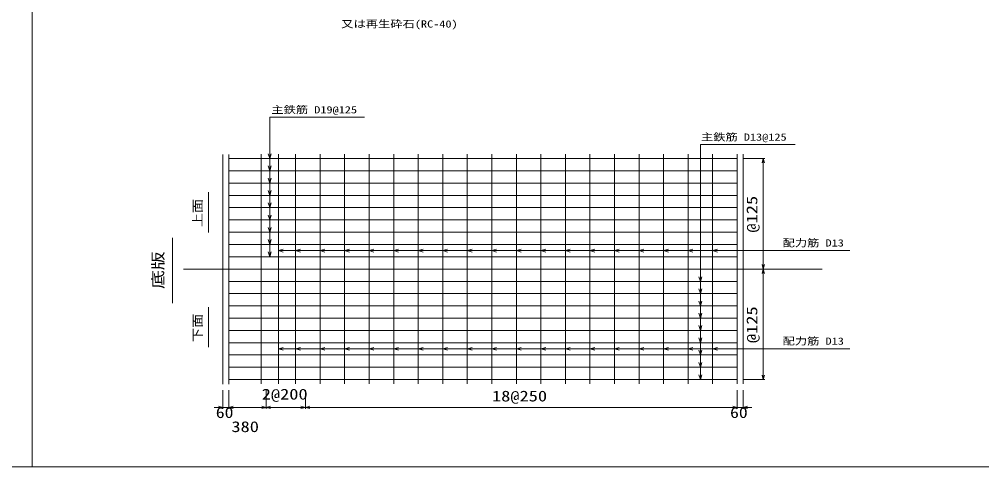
# Model space of a CAD drawing. Units: millimetres, scale not verified. Extents: x -8400 to 126000, y -5940 to 5940.
# Drawn here: x 8269 to 18077, y -5940 to -1384 of the extents above; entities that cross this region are included whole.
import ezdxf
from ezdxf.enums import TextEntityAlignment as Align

# ---------------------------------------------------------------- set-up
doc = ezdxf.new("R2010")
doc.units = ezdxf.units.MM
doc.header["$LTSCALE"] = 40
doc.layers.add('1-0_0', color=134, linetype='Continuous', lineweight=18)
doc.styles.add('ＭＳ ゴシック', font='')
doc.styles.get('ＭＳ ゴシック').set_extended_font_data('MS Gothic')

# ---------------------------------------------------------------- blocks, each defined once
blk = doc.blocks.new('_Open30')
at = {"layer": '1-0_0', "color": 2}
blk.add_line((0, 0), (-1, 0), dxfattribs=at)
blk.add_lwpolyline([(-1, 0.2679), (0, 0), (-1, -0.2679)], dxfattribs=at)

msp = doc.modelspace()

# ---------------------------------------------------------------- linework, layer by layer
at = {"layer": '1-0_0'}
for p, q in [((10821.94, -2381.29), (11788.51, -2381.29)), ((10821.94, -3801.93), (10821.94, -2381.29)), ((15209.44, -5051.93), (15209.44, -2659.45)), ((15209.44, -2659.45), (16176.01, -2659.45)), ((10344.44, -2760), (10344.44, -5098.8)), ((10821.94, -2801.93), (10807.05, -2752.78)), ((10821.94, -2801.93), (10836.82, -2752.78)), ((15584.44, -2757.53), (15584.44, -5096.33)), ((15644.44, -2757.53), (15644.44, -5096.33)), ((10821.94, -2926.93), (10807.05, -2877.78)), ((10821.94, -2926.93), (10836.82, -2877.78)), ((10821.94, -3051.93), (10807.05, -3002.78)), ((10821.94, -3051.93), (10836.82, -3002.78)), ((10821.94, -3176.93), (10807.05, -3127.78)), ((10821.94, -3176.93), (10836.82, -3127.78)), ((10195.96, -3554.3), (10195.96, -3145.63)), ((10821.94, -3301.93), (10807.05, -3252.78)), ((10821.94, -3301.93), (10836.82, -3252.78)), ((10821.94, -3426.93), (10807.05, -3377.78)), ((10821.94, -3426.93), (10836.82, -3377.78)), ((10821.94, -3551.93), (10807.05, -3502.78)), ((10821.94, -3551.93), (10836.82, -3502.78)), ((9830.25, -4274.76), (9830.25, -3610.04)), ((10821.94, -3676.93), (10807.05, -3627.78)), ((10821.94, -3676.93), (10836.82, -3627.78)), ((10909.44, -3739.43), (10958.59, -3724.55)), ((10909.44, -3739.43), (10958.59, -3724.55)), ((11084.44, -3739.43), (11133.59, -3724.55)), ((11334.44, -3739.43), (11383.59, -3724.55)), ((11584.44, -3739.43), (11633.59, -3724.55)), ((11834.44, -3739.43), (11883.59, -3724.55)), ((12084.44, -3739.43), (12133.59, -3724.55)), ((12334.44, -3739.43), (12383.59, -3724.55)), ((12584.44, -3739.43), (12633.59, -3724.55)), ((12834.44, -3739.43), (12883.59, -3724.55)), ((13084.44, -3739.43), (13133.59, -3724.55)), ((13334.44, -3739.43), (13383.59, -3724.55)), ((13584.44, -3739.43), (13633.59, -3724.55)), ((13834.44, -3739.43), (13883.59, -3724.55)), ((14084.44, -3739.43), (14133.59, -3724.55)), ((14334.44, -3739.43), (14383.59, -3724.55)), ((14584.44, -3739.43), (14633.59, -3724.55)), ((14834.44, -3739.43), (14883.59, -3724.55)), ((15084.44, -3739.43), (15133.59, -3724.55)), ((15334.44, -3739.43), (15383.59, -3724.55)), ((10821.94, -3801.93), (10807.05, -3752.78)), ((10821.94, -3801.93), (10836.82, -3752.78)), ((10909.44, -3739.43), (16733.46, -3739.43)), ((10909.44, -3739.43), (10958.59, -3754.31)), ((10909.44, -3739.43), (10958.59, -3754.31)), ((11084.44, -3739.43), (11133.59, -3754.31)), ((11334.44, -3739.43), (11383.59, -3754.31)), ((11584.44, -3739.43), (11633.59, -3754.31)), ((11834.44, -3739.43), (11883.59, -3754.31)), ((12084.44, -3739.43), (12133.59, -3754.31)), ((12334.44, -3739.43), (12383.59, -3754.31)), ((12584.44, -3739.43), (12633.59, -3754.31)), ((12834.44, -3739.43), (12883.59, -3754.31)), ((13084.44, -3739.43), (13133.59, -3754.31)), ((13334.44, -3739.43), (13383.59, -3754.31)), ((13584.44, -3739.43), (13633.59, -3754.31)), ((13834.44, -3739.43), (13883.59, -3754.31)), ((14084.44, -3739.43), (14133.59, -3754.31)), ((14334.44, -3739.43), (14383.59, -3754.31)), ((14584.44, -3739.43), (14633.59, -3754.31)), ((14834.44, -3739.43), (14883.59, -3754.31)), ((15084.44, -3739.43), (15133.59, -3754.31)), ((15334.44, -3739.43), (15383.59, -3754.31)), ((9944.44, -3926.93), (16450.07, -3926.93)), ((15209.44, -4054.4), (15194.55, -4005.25)), ((15209.44, -4054.4), (15224.32, -4005.25)), ((15209.44, -4176.93), (15194.55, -4127.78)), ((15209.44, -4176.93), (15224.32, -4127.78)), ((10195.96, -4723.7), (10195.96, -4315.03)), ((15209.44, -4301.93), (15194.55, -4252.78)), ((15209.44, -4301.93), (15224.32, -4252.78)), ((15209.44, -4426.93), (15194.55, -4377.78)), ((15209.44, -4426.93), (15224.32, -4377.78)), ((15209.44, -4551.93), (15194.55, -4502.78)), ((15209.44, -4551.93), (15224.32, -4502.78)), ((15209.44, -4676.93), (15194.55, -4627.78)), ((15209.44, -4676.93), (15224.32, -4627.78)), ((10909.44, -4739.43), (10958.59, -4724.55)), ((10909.44, -4739.43), (16733.46, -4739.43)), ((10909.44, -4739.43), (10958.59, -4754.31)), ((11084.44, -4739.43), (11133.59, -4724.55)), ((11084.44, -4739.43), (11133.59, -4754.31)), ((11334.44, -4739.43), (11383.59, -4724.55)), ((11334.44, -4739.43), (11383.59, -4754.31)), ((11584.44, -4739.43), (11633.59, -4724.55)), ((11584.44, -4739.43), (11633.59, -4754.31)), ((11834.44, -4739.43), (11883.59, -4724.55)), ((11834.44, -4739.43), (11883.59, -4754.31)), ((12084.44, -4739.43), (12133.59, -4724.55)), ((12084.44, -4739.43), (12133.59, -4754.31)), ((12334.44, -4739.43), (12383.59, -4724.55)), ((12334.44, -4739.43), (12383.59, -4754.31)), ((12584.44, -4739.43), (12633.59, -4724.55)), ((12584.44, -4739.43), (12633.59, -4754.31)), ((12834.44, -4739.43), (12883.59, -4724.55)), ((12834.44, -4739.43), (12883.59, -4754.31)), ((13084.44, -4739.43), (13133.59, -4724.55)), ((13084.44, -4739.43), (13133.59, -4754.31)), ((13334.44, -4739.43), (13383.59, -4724.55)), ((13334.44, -4739.43), (13383.59, -4754.31)), ((13584.44, -4739.43), (13633.59, -4724.55)), ((13584.44, -4739.43), (13633.59, -4754.31)), ((13834.44, -4739.43), (13883.59, -4724.55)), ((13834.44, -4739.43), (13883.59, -4754.31)), ((14084.44, -4739.43), (14133.59, -4724.55)), ((14084.44, -4739.43), (14133.59, -4754.31)), ((14334.44, -4739.43), (14383.59, -4724.55)), ((14334.44, -4739.43), (14383.59, -4754.31)), ((14584.44, -4739.43), (14633.59, -4724.55)), ((14584.44, -4739.43), (14633.59, -4754.31)), ((14834.44, -4739.43), (14883.59, -4724.55)), ((14834.44, -4739.43), (14883.59, -4754.31)), ((15084.44, -4739.43), (15133.59, -4724.55)), ((15084.44, -4739.43), (15133.59, -4754.31)), ((15209.44, -4801.93), (15194.55, -4752.78)), ((15209.44, -4801.93), (15224.32, -4752.78)), ((15334.44, -4739.43), (15383.59, -4724.55)), ((15334.44, -4739.43), (15383.59, -4754.31)), ((15209.44, -4926.93), (15194.55, -4877.78)), ((15209.44, -4926.93), (15224.32, -4877.78)), ((15209.44, -5051.93), (15194.55, -5002.78)), ((15209.44, -5051.93), (15224.32, -5002.78))]:
    msp.add_line(p, q, dxfattribs=at)
at = {"layer": '1-0_0', "color": 41}
for p, q in [((10404.44, -2760), (10404.44, -5098.8)), ((10404.44, -2801.93), (15584.44, -2801.93)), ((10734.44, -5096.33), (10734.44, -2757.53)), ((10909.44, -5096.33), (10909.44, -2757.53)), ((11084.44, -5096.33), (11084.44, -2757.53)), ((11334.44, -5096.33), (11334.44, -2757.53)), ((11584.44, -5096.33), (11584.44, -2757.53)), ((11834.44, -5096.33), (11834.44, -2757.53)), ((12084.44, -5096.33), (12084.44, -2757.53)), ((12334.44, -5096.33), (12334.44, -2757.53)), ((12584.44, -5096.33), (12584.44, -2757.53)), ((12834.44, -5096.33), (12834.44, -2757.53)), ((13084.44, -5096.33), (13084.44, -2757.53)), ((13334.44, -5096.33), (13334.44, -2757.53)), ((13584.44, -5096.33), (13584.44, -2757.53)), ((13834.44, -5096.33), (13834.44, -2757.53)), ((14084.44, -5096.33), (14084.44, -2757.53)), ((14334.44, -5096.33), (14334.44, -2757.53)), ((14584.44, -5096.33), (14584.44, -2757.53)), ((14834.44, -5096.33), (14834.44, -2757.53)), ((15084.44, -5096.33), (15084.44, -2757.53)), ((15334.44, -5096.33), (15334.44, -2757.53)), ((15584.44, -2757.53), (15584.44, -5096.33)), ((10404.44, -2926.93), (15584.44, -2926.93)), ((10404.44, -3051.93), (15584.44, -3051.93)), ((10404.44, -3176.93), (15584.44, -3176.93)), ((10404.44, -3301.93), (15584.44, -3301.93)), ((10404.44, -3426.93), (15584.44, -3426.93)), ((10404.44, -3551.93), (15584.44, -3551.93)), ((10404.44, -3676.93), (15584.44, -3676.93)), ((10404.44, -3801.93), (15584.44, -3801.93)), ((10404.44, -4054.4), (15584.44, -4054.4)), ((10404.44, -4176.93), (15584.44, -4176.93)), ((10404.44, -4301.93), (15584.44, -4301.93)), ((10404.44, -4426.93), (15584.44, -4426.93)), ((10404.44, -4551.93), (15584.44, -4551.93)), ((10404.44, -4676.93), (15584.44, -4676.93)), ((10404.44, -4801.93), (15584.44, -4801.93)), ((10404.44, -4926.93), (15584.44, -4926.93)), ((10404.44, -5051.93), (15584.44, -5051.93))]:
    msp.add_line(p, q, dxfattribs=at)
at = {"layer": '1-0_0', "color": 2}
for p, q in [((15644.44, -2801.93), (15865.07, -2801.93)), ((15850.07, -3881.93), (15850.07, -2846.93)), ((15644.44, -3926.93), (15865.07, -3926.93)), ((15644.44, -3926.93), (15865.07, -3926.93)), ((15850.07, -5006.93), (15850.07, -3971.93)), ((15644.44, -5051.93), (15865.07, -5051.93)), ((10344.44, -5158.8), (10344.44, -5350.54)), ((10404.44, -5158.8), (10404.44, -5350.54)), ((10404.44, -5158.8), (10404.44, -5350.54)), ((10784.44, -5158.8), (10784.44, -5350.54)), ((10784.44, -5158.8), (10784.44, -5350.54)), ((11184.44, -5158.8), (11184.44, -5350.54)), ((11184.44, -5158.8), (11184.44, -5350.54)), ((15584.44, -5158.8), (15584.44, -5350.54)), ((15584.44, -5158.8), (15584.44, -5350.54)), ((15644.44, -5158.8), (15644.44, -5350.54)), ((10299.44, -5335.54), (10254.44, -5335.54)), ((10344.44, -5335.54), (10404.44, -5335.54)), ((10449.44, -5335.54), (10494.44, -5335.54)), ((10739.44, -5335.54), (10449.44, -5335.54)), ((10829.44, -5335.54), (11139.44, -5335.54)), ((11229.44, -5335.54), (15539.44, -5335.54)), ((15539.44, -5335.54), (15494.44, -5335.54)), ((15584.44, -5335.54), (15644.44, -5335.54)), ((15689.44, -5335.54), (15734.44, -5335.54))]:
    msp.add_line(p, q, dxfattribs=at)
at = {"layer": '1-0_0'}
for points in [[(-8400, 5940), (8400, 5940), (8400, -5940), (-8400, -5940)], [(8400, 5940), (25200, 5940), (25200, -5940), (8400, -5940)]]:
    msp.add_lwpolyline(points, close=True, dxfattribs=at)

# ---------------------------------------------------------------- block references
at = {"layer": '1-0_0', "xscale": 45, "yscale": 45}
for p, rotation in [((15850.07, -2801.93), 90), ((15850.07, -3926.93), 270), ((15850.07, -3926.93), 90), ((15850.07, -5051.93), 270), ((10404.44, -5335.54), 180), ((10404.44, -5335.54), 180), ((10784.44, -5335.54), 180), ((11184.44, -5335.54), 180), ((15644.44, -5335.54), 180)]:
    msp.add_blockref('_Open30', p, dxfattribs=dict(at, rotation=rotation))
for p in [(10344.44, -5335.54), (10784.44, -5335.54), (11184.44, -5335.54), (15584.44, -5335.54), (15584.44, -5335.54)]:
    msp.add_blockref('_Open30', p, dxfattribs=at)

# ---------------------------------------------------------------- texts
at = {"layer": '1-0_0', "style": 'ＭＳ ゴシック', "width": 1.25}
for s, p in [('又は再生砕石(RC-40)', (11550.27, -1490.6)), ('主鉄筋 D19@125', (10837.77, -2364.09)), ('主鉄筋 D13@125', (15215.27, -2642.24)), ('配力筋 D13', (16047.69, -3719.76)), ('配力筋 D13', (16047.69, -4719.76))]:
    msp.add_text(s, height=73.31, dxfattribs=at).set_placement(p, align=Align.BOTTOM_LEFT)
at = {"layer": '1-0_0', "style": 'ＭＳ ゴシック'}
for s, height, width, p in [('上面', 87.98, 1.2, (10158.52, -3500.58)), ('底版', 112.2, 1.25, (9772.83, -4129.88)), ('下面', 87.98, 1.2, (10158.52, -4669.98))]:
    msp.add_text(s, height=height, rotation=90, dxfattribs=dict(at, width=width)).set_placement(p, align=Align.BOTTOM_LEFT)
at = {"layer": '1-0_0', "color": 2, "style": 'ＭＳ ゴシック', "width": 1.25}
for p in [(15822.89, -3555.93), (15822.89, -4680.93)]:
    msp.add_text('@125', height=110, rotation=90, dxfattribs=at).set_placement(p, align=Align.BOTTOM_LEFT)
at = {"layer": '1-0_0', "color": 2, "style": 'ＭＳ ゴシック'}
for s, width, p in [('2@200', 1.25, (10740.02, -5289.21)), ('18@250', 1.25, (13086.34, -5308.35)), ('60', 1.2, (10272.12, -5476.8)), ('60', 1.2, (15512.12, -5476.8)), ('380', 1.25, (10430.89, -5620.24))]:
    msp.add_text(s, height=110, dxfattribs=dict(at, width=width)).set_placement(p, align=Align.BOTTOM_LEFT)

doc.saveas('drawing.dxf')
